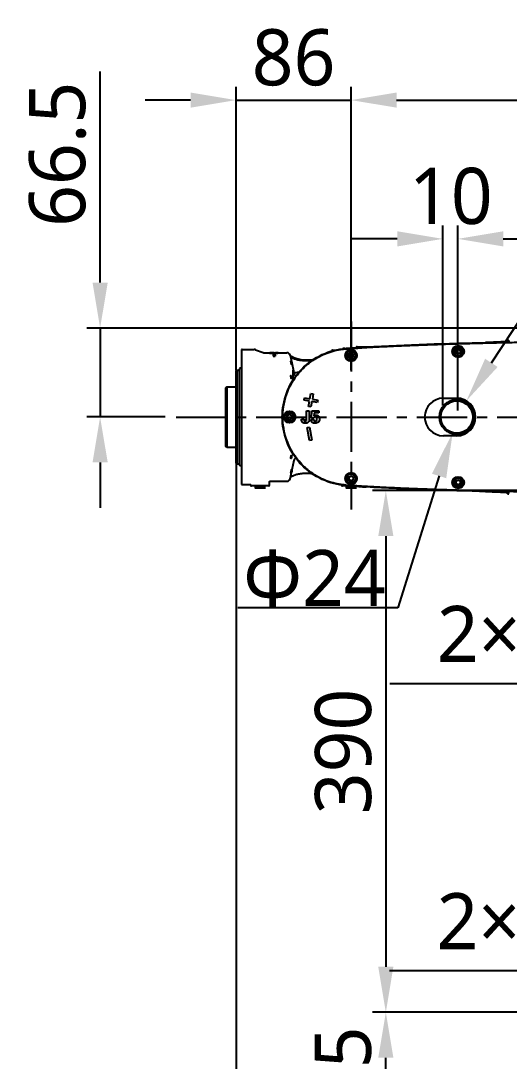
# Model space of a CAD drawing. Header units: millimetres. Extents: x 5828 to 6704, y 123 to 421.
# Drawn here: x 6374.78 to 6393.03, y 252.57 to 291.46 of the extents above; entities that cross this region are included whole.
import ezdxf
from ezdxf import colors
from ezdxf.entities.mleader import LeaderData, LeaderLine
from ezdxf.math import Vec2, Vec3

# ---------------------------------------------------------------- set-up
doc = ezdxf.new("R2010")
doc.units = ezdxf.units.MM
doc.linetypes.add('BANKLINE1', pattern=[5.5, 4, -1.5])
doc.linetypes.add('CENTER', pattern=[0.6, 0.375, -0.075, 0.075, -0.075])
for name, color, linetype in [('00_COMPONENTS', 7, 'BANKLINE1'), ('DIM', 7, 'Continuous'), ('外形图', 7, 'Continuous')]:
    doc.layers.add(name, color=color, linetype=linetype)
doc.styles.add('微软雅黑', font='msyh.ttc', dxfattribs={"height": 2.1})
doc.dimstyles.new('尺寸标注_1_20比例', dxfattribs={"dimtxt": 2.1, "dimasz": 1.7, "dimexe": 0.5, "dimexo": 0.4, "dimgap": 0.5, "dimtad": 1, "dimdec": 1, "dimlfac": 20, "dimdsep": 46, "dimtxsty": '微软雅黑', "dimcen": 0.09, "dimadec": 0, "dimazin": 0, "dimtp": 0.01, "dimtm": 0.01, "dimtfac": 1, "dimtdec": 1, "dimtofl": 0, "dimtmove": 0, "dimatfit": 3, "dimfxl": 1, "dimtolj": 1, "dimarcsym": 0})

# ---------------------------------------------------------------- blocks, each defined once
blk = doc.blocks.new('*D1500')
at = {"layer": 'Defpoints', "color": 0}
for p in [(6387.121, 288.498), (6382.821, 278), (6387.121, 278)]:
    blk.add_point(p, dxfattribs=at)
at = {"layer": '外形图', "color": 0, "lineweight": -2, "ltscale": 20}
for p, q in [((6382.821, 278.4), (6382.821, 288.998)), ((6387.121, 278.4), (6387.121, 288.998)), ((6381.121, 288.498), (6379.421, 288.498)), ((6382.821, 288.498), (6387.121, 288.498)), ((6388.821, 288.498), (6390.521, 288.498))]:
    blk.add_line(p, q, dxfattribs=at)
at = {"layer": '外形图', "color": 0}
for points in [[(6381.121, 288.215), (6381.121, 288.782), (6382.821, 288.498)], [(6388.821, 288.782), (6388.821, 288.215), (6387.121, 288.498)]]:
    blk.add_solid(points, dxfattribs=at)
at = {"layer": '外形图', "color": 0, "insert": (6384.971, 290.083), "char_height": 2.1, "attachment_point": 5, "style": '微软雅黑'}
blk.add_mtext('\\A1;86', dxfattribs=at)
blk = doc.blocks.new('*D1501')
at = {"layer": 'Defpoints', "color": 0}
for p in [(6387.121, 288.498), (6414.071, 288.498), (6414.071, 284.78)]:
    blk.add_point(p, dxfattribs=at)
at = {"layer": '外形图', "color": 0, "lineweight": -2, "ltscale": 20}
for p, q in [((6387.121, 288.898), (6387.121, 288.998)), ((6414.071, 285.18), (6414.071, 288.998)), ((6388.821, 288.498), (6412.371, 288.498))]:
    blk.add_line(p, q, dxfattribs=at)
at = {"layer": '外形图', "color": 0}
for points in [[(6388.821, 288.782), (6388.821, 288.215), (6387.121, 288.498)], [(6412.371, 288.215), (6412.371, 288.782), (6414.071, 288.498)]]:
    blk.add_solid(points, dxfattribs=at)
at = {"layer": '外形图', "color": 0, "insert": (6399.94, 290.084), "char_height": 2.1, "attachment_point": 5, "style": '微软雅黑'}
blk.add_mtext('\\A1;539', dxfattribs=at)
blk = doc.blocks.new('*D1539')
at = {"layer": '00_COMPONENTS', "color": 0, "linetype": 'ByBlock', "lineweight": -2, "ltscale": 20}
for p, q in [((6390.546, 277.083), (6390.546, 283.811)), ((6391.106, 276.891), (6391.106, 283.811)), ((6388.846, 283.311), (6387.146, 283.311)), ((6392.806, 283.311), (6394.506, 283.311))]:
    blk.add_line(p, q, dxfattribs=at)
at = {"layer": '00_COMPONENTS', "color": 0}
for points in [[(6388.846, 283.028), (6388.846, 283.595), (6390.546, 283.311)], [(6392.806, 283.595), (6392.806, 283.028), (6391.106, 283.311)]]:
    blk.add_solid(points, dxfattribs=at)
at = {"layer": 'Defpoints', "color": 0}
for p in [(6390.546, 283.311), (6390.546, 276.683), (6391.106, 276.491)]:
    blk.add_point(p, dxfattribs=at)
at = {"layer": '00_COMPONENTS', "color": 0, "insert": (6390.849, 284.902), "char_height": 2.1, "attachment_point": 5, "style": '微软雅黑'}
blk.add_mtext('\\A1;\\A1;10', dxfattribs=at)
blk = doc.blocks.new('*D1545')
at = {"layer": 'Defpoints', "color": 0}
for p in [(6388.418, 254.403), (6413.821, 254.403), (6413.82, 248.653)]:
    blk.add_point(p, dxfattribs=at)
at = {"layer": 'DIM', "color": 0, "linetype": 'ByBlock', "lineweight": -2, "ltscale": 20}
for p, q in [((6413.421, 254.403), (6387.918, 254.403)), ((6388.418, 250.353), (6388.418, 252.703)), ((6413.42, 248.653), (6387.918, 248.653))]:
    blk.add_line(p, q, dxfattribs=at)
at = {"layer": 'DIM', "color": 0}
for points in [[(6388.701, 252.703), (6388.135, 252.703), (6388.418, 254.403)], [(6388.135, 250.353), (6388.701, 250.353), (6388.418, 248.653)]]:
    blk.add_solid(points, dxfattribs=at)
at = {"layer": 'DIM', "color": 0, "insert": (6386.827, 251.528), "char_height": 2.1, "attachment_point": 5, "rotation": 90, "style": '微软雅黑'}
blk.add_mtext('\\A1;115', dxfattribs=at)
blk = doc.blocks.new('*D1546')
at = {"layer": 'Defpoints', "color": 0}
for p in [(6412.772, 273.903), (6388.418, 254.403), (6413.821, 254.403)]:
    blk.add_point(p, dxfattribs=at)
at = {"layer": 'DIM', "color": 0, "linetype": 'ByBlock', "lineweight": -2, "ltscale": 20}
for p, q in [((6412.372, 273.903), (6387.918, 273.903)), ((6388.418, 272.203), (6388.418, 256.103)), ((6413.421, 254.403), (6387.918, 254.403))]:
    blk.add_line(p, q, dxfattribs=at)
at = {"layer": 'DIM', "color": 0}
for points in [[(6388.701, 272.203), (6388.135, 272.203), (6388.418, 273.903)], [(6388.135, 256.103), (6388.701, 256.103), (6388.418, 254.403)]]:
    blk.add_solid(points, dxfattribs=at)
at = {"layer": 'DIM', "color": 0, "insert": (6386.833, 264.153), "char_height": 2.1, "attachment_point": 5, "rotation": 90, "style": '微软雅黑'}
blk.add_mtext('\\A1;390', dxfattribs=at)
blk = doc.blocks.new('*D1556')
at = {"layer": 'Defpoints', "color": 0}
for p in [(6382.821, 278.378), (6421.571, 223.051), (6421.571, 206.909)]:
    blk.add_point(p, dxfattribs=at)
at = {"layer": 'DIM', "color": 0, "linetype": 'ByBlock', "lineweight": -2, "ltscale": 20}
for p, q in [((6382.821, 277.978), (6382.821, 206.409)), ((6421.571, 222.651), (6421.571, 206.409)), ((6384.521, 206.909), (6419.871, 206.909))]:
    blk.add_line(p, q, dxfattribs=at)
at = {"layer": 'DIM', "color": 0}
for points in [[(6384.521, 207.193), (6384.521, 206.626), (6382.821, 206.909)], [(6419.871, 206.626), (6419.871, 207.193), (6421.571, 206.909)]]:
    blk.add_solid(points, dxfattribs=at)
at = {"layer": 'DIM', "color": 0, "insert": (6402.196, 208.477), "char_height": 2.1, "attachment_point": 5, "style": '微软雅黑'}
blk.add_mtext('\\A1;775', dxfattribs=at)
blk = doc.blocks.new('*D1560')
at = {"layer": 'Defpoints', "color": 0}
for p in [(6400.632, 279.978), (6377.742, 276.653), (6380.578, 276.653)]:
    blk.add_point(p, dxfattribs=at)
at = {"layer": 'DIM', "color": 0, "lineweight": -2}
for p, q in [((6377.742, 281.678), (6377.742, 289.571)), ((6400.232, 279.978), (6377.242, 279.978)), ((6377.742, 279.978), (6377.742, 276.653)), ((6380.178, 276.653), (6377.242, 276.653)), ((6377.742, 274.953), (6377.742, 273.253))]:
    blk.add_line(p, q, dxfattribs=at)
at = {"layer": 'DIM', "color": 0}
for points in [[(6377.459, 281.678), (6378.026, 281.678), (6377.742, 279.978)], [(6378.026, 274.953), (6377.459, 274.953), (6377.742, 276.653)]]:
    blk.add_solid(points, dxfattribs=at)
at = {"layer": 'DIM', "color": 0, "insert": (6376.156, 286.475), "char_height": 2.1, "attachment_point": 5, "rotation": 90, "style": '微软雅黑', "bg_fill": 3, "box_fill_scale": 1.1, "bg_fill_color": 256, "bg_fill_true_color": 13158600, "bg_fill_transparency": 0}
blk.add_mtext('\\A1;66.5', dxfattribs=at)

msp = doc.modelspace()

# ---------------------------------------------------------------- linework, layer by layer
at = {"layer": '外形图', "linetype": 'CENTER', "ltscale": 5}
for p, q in [((6387.1208, 280.2246), (6387.1208, 273.1955)), ((6380.5779, 276.6526), (6420.9722, 276.6526))]:
    msp.add_line(p, q, dxfattribs=at)
at = {"layer": '外形图', "linetype": 'Continuous'}
for p, q in [((6387.3202, 279.2533), (6387.32, 279.2452)), ((6387.3452, 279.2776), (6387.8564, 279.2776)), ((6387.3907, 279.2336), (6387.4018, 279.2343)), ((6387.4018, 279.2343), (6387.4178, 279.2353)), ((6387.4097, 279.251), (6387.4167, 279.2515)), ((6392.184, 279.4377), (6392.139, 279.4364)), ((6392.2502, 279.4395), (6392.184, 279.4377)), ((6392.2507, 279.4392), (6392.2062, 279.4381)), ((6392.3144, 279.4415), (6392.2502, 279.4395)), ((6392.3292, 279.4413), (6392.2507, 279.4392)), ((6392.3763, 279.4434), (6392.3144, 279.4415)), ((6392.4053, 279.4434), (6392.3292, 279.4413)), ((6392.4356, 279.4454), (6392.3763, 279.4434)), ((6392.4785, 279.4456), (6392.4053, 279.4434)), ((6392.4922, 279.4474), (6392.4356, 279.4454)), ((6392.5483, 279.4479), (6392.4785, 279.4456)), ((6392.5457, 279.4494), (6392.4922, 279.4474)), ((6392.5961, 279.4515), (6392.5457, 279.4494)), ((6392.6145, 279.4502), (6392.5483, 279.4479)), ((6392.6431, 279.4534), (6392.5961, 279.4515)), ((6392.6766, 279.4525), (6392.6145, 279.4502)), ((6392.6866, 279.4554), (6392.6431, 279.4534)), ((6392.7344, 279.4548), (6392.6766, 279.4525)), ((6392.7264, 279.4573), (6392.6866, 279.4554)), ((6392.7626, 279.4592), (6392.7264, 279.4573)), ((6392.7703, 279.4563), (6392.7344, 279.4548)), ((6392.7951, 279.4611), (6392.7626, 279.4592)), ((6392.8042, 279.4578), (6392.7703, 279.4563)), ((6392.8238, 279.4628), (6392.7951, 279.4611)), ((6392.836, 279.4593), (6392.8042, 279.4578)), ((6392.8563, 279.465), (6392.8238, 279.4628)), ((6392.8656, 279.4608), (6392.836, 279.4593)), ((6392.8633, 279.4656), (6392.8563, 279.465)), ((6392.8762, 279.4666), (6392.8633, 279.4656)), ((6392.893, 279.4622), (6392.8656, 279.4608)), ((6392.8874, 279.4676), (6392.8762, 279.4666)), ((6392.9181, 279.4636), (6392.893, 279.4622)), ((6392.9088, 279.4714), (6392.8955, 279.4623)), ((6392.9784, 279.519), (6392.9088, 279.4714)), ((6392.9411, 279.4649), (6392.9181, 279.4636)), ((6392.9618, 279.4662), (6392.9411, 279.4649)), ((6392.9803, 279.4675), (6392.9618, 279.4662)), ((6393.0039, 279.4693), (6392.9803, 279.4675)), ((6383.0208, 279.1709), (6383.0208, 274.1344)), ((6383.0458, 279.1776), (6383.4944, 279.1776)), ((6383.5457, 279.1686), (6383.8394, 279.0617)), ((6383.8907, 279.0526), (6384.0864, 279.0526)), ((6384.1029, 279.0455), (6384.1029, 279.0333)), ((6384.1882, 279.0523), (6384.2062, 279.0523)), ((6384.2062, 279.0523), (6384.2249, 279.0523)), ((6384.2108, 279.0147), (6384.2108, 278.9241)), ((6384.2108, 279.0147), (6384.2808, 279.0147)), ((6384.2108, 278.9893), (6384.2808, 278.9893)), ((6384.2108, 278.9241), (6384.2808, 278.9241)), ((6384.2249, 279.0523), (6384.2374, 279.0523)), ((6384.2374, 279.0523), (6384.2496, 279.0523)), ((6384.2456, 279.0454), (6384.2456, 279.0325)), ((6384.2496, 279.0523), (6384.2733, 279.0523)), ((6384.269, 279.0492), (6384.269, 279.0348)), ((6384.2733, 279.0523), (6384.2849, 279.0523)), ((6384.2808, 279.0147), (6384.2808, 278.9241)), ((6384.2849, 279.0523), (6384.2963, 279.0522)), ((6384.2963, 279.0522), (6384.3182, 279.0522)), ((6384.3182, 279.0522), (6384.3288, 279.0521)), ((6384.3288, 279.0521), (6384.3382, 279.0521)), ((6384.3464, 279.0415), (6384.3464, 279.0317)), ((6384.356, 279.052), (6384.3644, 279.0519)), ((6384.3898, 279.0526), (6384.7243, 279.0526)), ((6384.3898, 279.0451), (6384.3898, 279.033)), ((6384.8208, 279.0101), (6384.8155, 279.0101)), ((6384.8229, 279.0003), (6384.8208, 279.0101)), ((6384.8409, 278.9582), (6384.9881, 278.2656)), ((6386.3938, 279.1526), (6386.5185, 279.1526)), ((6386.4234, 279.1526), (6386.4208, 279.152)), ((6386.4208, 279.152), (6386.4208, 279.1279)), ((6386.4234, 279.1526), (6386.5083, 279.1526)), ((6386.8158, 279.1898), (6386.82, 279.1903)), ((6387.0446, 278.9967), (6387.1208, 279.0407)), ((6387.0446, 278.9086), (6387.0446, 278.9967)), ((6387.1208, 278.8646), (6387.0446, 278.9086)), ((6387.1208, 279.0407), (6387.1971, 278.9967)), ((6387.1971, 278.9086), (6387.1208, 278.8646)), ((6387.1971, 278.9967), (6387.1971, 278.9086)), ((6391.0446, 279.1467), (6391.1208, 279.1907)), ((6391.0446, 279.0586), (6391.0446, 279.1467)), ((6391.1208, 279.0146), (6391.0446, 279.0586)), ((6391.1208, 279.1907), (6391.1971, 279.1467)), ((6391.1971, 279.0586), (6391.1208, 279.0146)), ((6391.1971, 279.1467), (6391.1971, 279.0586)), ((6382.9458, 274.8588), (6382.9458, 278.4465)), ((6383.0208, 278.491), (6382.9545, 278.46)), ((6382.8208, 278.3776), (6382.8458, 278.4026)), ((6382.8208, 274.9276), (6382.8208, 278.3776)), ((6382.8458, 278.4026), (6382.8458, 274.9026)), ((6382.8458, 278.4026), (6382.9308, 278.4026)), ((6384.959, 278.0445), (6384.959, 278.4026)), ((6385.0015, 278.1524), (6385.0316, 278.1524)), ((6385.1484, 278.3026), (6385.1188, 278.3026)), ((6382.4708, 277.7776), (6382.4208, 277.7488)), ((6382.4208, 277.7488), (6382.4208, 275.5565)), ((6382.4708, 277.7776), (6382.4708, 275.5276)), ((6382.4708, 277.7776), (6382.8058, 277.7776)), ((6385.3659, 277.2808), (6385.3815, 277.3694)), ((6385.5678, 277.2452), (6385.3659, 277.2808)), ((6385.3815, 277.3694), (6385.5834, 277.3338)), ((6385.5834, 277.3338), (6385.619, 277.5357)), ((6385.619, 277.5357), (6385.7077, 277.52)), ((6385.7077, 277.52), (6385.6721, 277.3182)), ((6385.6721, 277.3182), (6385.8739, 277.2826)), ((6385.8739, 277.2826), (6385.8583, 277.1939)), ((6390.5708, 277.354), (6391.0708, 277.354)), ((6385.5322, 277.0433), (6385.5678, 277.2452)), ((6385.6208, 277.0276), (6385.5322, 277.0433)), ((6385.6564, 277.2295), (6385.6208, 277.0276)), ((6385.8583, 277.1939), (6385.6564, 277.2295)), ((6384.7446, 276.6967), (6384.8208, 276.7407)), ((6384.7446, 276.6086), (6384.7446, 276.6967)), ((6384.8208, 276.5646), (6384.7446, 276.6086)), ((6384.8208, 276.7407), (6384.8971, 276.6967)), ((6384.8971, 276.6086), (6384.8208, 276.5646)), ((6384.8971, 276.6967), (6384.8971, 276.6086)), ((6385.2708, 276.5567), (6385.2708, 276.5709)), ((6385.2708, 276.5709), (6385.3664, 276.5709)), ((6385.3664, 276.5709), (6385.3658, 276.5549)), ((6385.4595, 276.5514), (6385.4595, 276.8776)), ((6385.4595, 276.8776), (6385.5573, 276.8776)), ((6385.5573, 276.8776), (6385.5573, 276.5771)), ((6385.629, 276.5533), (6385.728, 276.5533)), ((6385.6375, 276.6059), (6385.6553, 276.8776)), ((6385.7271, 276.6059), (6385.6375, 276.6059)), ((6385.6553, 276.8776), (6385.9173, 276.8776)), ((6385.7381, 276.8081), (6385.7258, 276.6881)), ((6385.9173, 276.8081), (6385.7381, 276.8081)), ((6385.9173, 276.8776), (6385.9173, 276.8081)), ((6385.4822, 276.262), (6385.5708, 276.2776)), ((6385.569, 275.7696), (6385.4822, 276.262)), ((6385.5708, 276.2776), (6385.6577, 275.7852)), ((6385.6577, 275.7852), (6385.569, 275.7696)), ((6391.0708, 275.9513), (6390.5708, 275.9513)), ((6382.4708, 275.5276), (6382.4208, 275.5565)), ((6382.4708, 275.5276), (6382.8058, 275.5276)), ((6384.8409, 274.347), (6384.9881, 275.0397)), ((6385.0695, 275.1026), (6385.0658, 275.1026)), ((6382.8208, 274.9276), (6382.8458, 274.9026)), ((6382.8458, 274.9026), (6382.9308, 274.9026)), ((6383.0208, 274.8143), (6382.9545, 274.8452)), ((6384.0715, 274.102), (6384.0748, 274.2283)), ((6384.0998, 274.2526), (6384.7243, 274.2526)), ((6384.8525, 274.4017), (6384.8604, 274.4084)), ((6387.0446, 274.3967), (6387.1208, 274.4407)), ((6387.0446, 274.3086), (6387.0446, 274.3967)), ((6387.1208, 274.2646), (6387.0446, 274.3086)), ((6387.1208, 274.4407), (6387.1971, 274.3967)), ((6387.1971, 274.3086), (6387.1208, 274.2646)), ((6387.1971, 274.3967), (6387.1971, 274.3086)), ((6391.0446, 274.2467), (6391.1208, 274.2907)), ((6391.0446, 274.1586), (6391.0446, 274.2467)), ((6391.1208, 274.2907), (6391.1971, 274.2467)), ((6391.1971, 274.2467), (6391.1971, 274.1586)), ((6383.0458, 274.1276), (6383.3452, 274.1276)), ((6383.3702, 274.102), (6383.3702, 274.1033)), ((6384.0465, 274.0776), (6383.3952, 274.0776)), ((6383.5188, 274.0026), (6383.9229, 274.0026)), ((6383.5458, 274.0033), (6383.5458, 274.0776)), ((6383.5458, 274.0033), (6383.5484, 274.0026)), ((6383.8932, 274.0026), (6383.5484, 274.0026)), ((6383.7208, 274.0099), (6383.7208, 274.0776)), ((6383.8932, 274.0026), (6383.8958, 274.0033)), ((6383.8958, 274.0033), (6383.8958, 274.0776)), ((6386.7702, 274.102), (6386.7701, 274.1051)), ((6387.0564, 274.0776), (6386.7952, 274.0776)), ((6386.9188, 274.0026), (6387.3229, 274.0026)), ((6386.9458, 274.0033), (6386.9458, 274.0776)), ((6386.9458, 274.0033), (6386.9484, 274.0026)), ((6387.2932, 274.0026), (6386.9484, 274.0026)), ((6387.1208, 274.0099), (6387.1208, 274.0734)), ((6387.2932, 274.0026), (6387.2958, 274.0033)), ((6387.2958, 274.0033), (6387.2958, 274.0617)), ((6387.4095, 274.0543), (6387.4004, 274.0548)), ((6387.4151, 274.07), (6387.4014, 274.0709)), ((6387.457, 274.0525), (6387.4141, 274.0552)), ((6387.4323, 274.0689), (6387.4151, 274.07)), ((6387.5105, 274.049), (6387.457, 274.0525)), ((6391.1208, 274.1146), (6391.0446, 274.1586)), ((6391.1971, 274.1586), (6391.1208, 274.1146)), ((6392.1372, 273.8689), (6392.2045, 273.8671)), ((6392.2045, 273.8671), (6392.2699, 273.8652)), ((6392.2061, 273.8672), (6392.2735, 273.8655)), ((6392.2699, 273.8652), (6392.3332, 273.8632)), ((6392.2735, 273.8655), (6392.3387, 273.8638)), ((6392.3332, 273.8632), (6392.394, 273.8613)), ((6392.3387, 273.8638), (6392.4022, 273.862)), ((6392.394, 273.8613), (6392.4523, 273.8593)), ((6392.4022, 273.862), (6392.4635, 273.8601)), ((6392.4523, 273.8593), (6392.5076, 273.8573)), ((6392.4635, 273.8601), (6392.5225, 273.8582)), ((6392.5076, 273.8573), (6392.5599, 273.8553)), ((6392.5225, 273.8582), (6392.579, 273.8563)), ((6392.5599, 273.8553), (6392.6091, 273.8533)), ((6392.579, 273.8563), (6392.6328, 273.8544)), ((6392.6091, 273.8533), (6392.6549, 273.8513)), ((6392.6328, 273.8544), (6392.6837, 273.8525)), ((6392.6549, 273.8513), (6392.6973, 273.8494)), ((6392.6837, 273.8525), (6392.7316, 273.8506)), ((6392.6973, 273.8494), (6392.7362, 273.8474)), ((6392.7316, 273.8506), (6392.7764, 273.8487)), ((6392.7362, 273.8474), (6392.7715, 273.8456)), ((6392.7715, 273.8456), (6392.8032, 273.8438)), ((6392.7764, 273.8487), (6392.818, 273.8468)), ((6392.8032, 273.8438), (6392.8311, 273.842)), ((6392.818, 273.8468), (6392.8564, 273.845)), ((6392.8311, 273.842), (6392.8476, 273.8409)), ((6392.8476, 273.8409), (6392.8625, 273.8398)), ((6392.8564, 273.845), (6392.8913, 273.8432)), ((6392.8913, 273.8432), (6392.9229, 273.8414)), ((6392.8955, 273.843), (6392.9703, 273.7918)), ((6392.9229, 273.8414), (6392.951, 273.8397)), ((6392.951, 273.8397), (6392.9755, 273.8381)), ((6392.9703, 273.7918), (6392.9784, 273.7862))]:
    msp.add_line(p, q, dxfattribs=at)
for points in [[(6392.9059, 279.4695), (6392.9048, 279.4693), (6392.9011, 279.4689), (6392.8969, 279.4685), (6392.8924, 279.468), (6392.8874, 279.4676)], [(6393.0276, 279.4715), (6393.0225, 279.4709), (6393.0168, 279.4704), (6393.0106, 279.4699), (6393.0039, 279.4693)], [(6393.0466, 279.4738), (6393.0461, 279.4737), (6393.0445, 279.4735), (6393.0424, 279.4732), (6393.0395, 279.4728), (6393.0361, 279.4724), (6393.0321, 279.4719), (6393.0276, 279.4715)], [(6384.8667, 278.8919), (6384.8566, 278.9), (6384.8525, 278.9036)], [(6385.6536, 278.7649), (6385.6215, 278.7616), (6385.5757, 278.7578), (6385.5307, 278.7551), (6385.4867, 278.7534), (6385.4434, 278.7527), (6385.4011, 278.753), (6385.3596, 278.7543), (6385.3191, 278.7567), (6385.2795, 278.76), (6385.2409, 278.7643), (6385.2034, 278.7696), (6385.167, 278.7759), (6385.1318, 278.783), (6385.0979, 278.791), (6385.0655, 278.7998), (6385.0348, 278.8094), (6385.0058, 278.8196), (6384.9789, 278.8302), (6384.9541, 278.841), (6384.9317, 278.8519), (6384.9117, 278.8627), (6384.8942, 278.8731), (6384.8793, 278.8829), (6384.8667, 278.8919)], [(6384.8604, 274.4084), (6384.8721, 274.4173), (6384.8864, 274.4272), (6384.9033, 274.4377), (6384.9228, 274.4487), (6384.9449, 274.4599), (6384.9695, 274.4711), (6384.9964, 274.4822), (6385.0254, 274.4927), (6385.0565, 274.5028), (6385.0893, 274.512), (6385.1237, 274.5205), (6385.1594, 274.528), (6385.1963, 274.5345), (6385.2344, 274.5401), (6385.2733, 274.5446), (6385.3132, 274.5482), (6385.3539, 274.5507), (6385.3954, 274.5521), (6385.4376, 274.5526), (6385.4805, 274.5521), (6385.5242, 274.5505), (6385.5685, 274.548), (6385.6135, 274.5444), (6385.6535, 274.5405)], [(6384.0748, 274.2283), (6384.0751, 274.2316), (6384.0759, 274.2351), (6384.0772, 274.2384), (6384.079, 274.2415), (6384.0812, 274.2444), (6384.0838, 274.2468), (6384.0867, 274.2489), (6384.0898, 274.2506), (6384.0932, 274.2518), (6384.0967, 274.2525), (6384.0998, 274.2526)], [(6383.3452, 274.1276), (6383.3478, 274.1275), (6383.3513, 274.1269), (6383.3547, 274.1257), (6383.358, 274.1241), (6383.3609, 274.1221), (6383.3635, 274.1196), (6383.3658, 274.1168), (6383.3676, 274.1137), (6383.369, 274.1103), (6383.3698, 274.1068), (6383.3702, 274.1033)], [(6392.8625, 273.8398), (6392.8756, 273.8387), (6392.8815, 273.8382), (6392.8869, 273.8378), (6392.892, 273.8373), (6392.8966, 273.8368), (6392.9007, 273.8364), (6392.9045, 273.836), (6392.9059, 273.8358)], [(6392.9755, 273.8381), (6392.9965, 273.8366), (6393.0056, 273.8358), (6393.0137, 273.8351), (6393.021, 273.8345), (6393.0274, 273.8338), (6393.033, 273.8333), (6393.0377, 273.8327), (6393.0414, 273.8322), (6393.0425, 273.8321)]]:
    msp.add_lwpolyline(points, dxfattribs=at)
for centre, radius in [((6391.1208, 279.1026), 0.22), ((6391.1208, 279.1026), 0.2157), ((6391.1208, 279.1026), 0.1725), ((6387.1208, 278.9526), 0.22), ((6387.1208, 278.9526), 0.2157), ((6387.1208, 278.9526), 0.1725), ((6387.1208, 278.9526), 0.1026), ((6391.1208, 279.1026), 0.1026), ((6391.0708, 276.6526), 0.65), ((6391.0708, 276.6526), 0.6014), ((6384.8208, 276.6526), 0.22), ((6384.8208, 276.6526), 0.2157), ((6384.8208, 276.6526), 0.1725), ((6384.8208, 276.6526), 0.1026), ((6387.1208, 274.3526), 0.22), ((6387.1208, 274.3526), 0.2157), ((6387.1208, 274.3526), 0.1725), ((6387.1208, 274.3526), 0.1026), ((6391.1208, 274.2026), 0.22), ((6391.1208, 274.2026), 0.2157), ((6391.1208, 274.2026), 0.1725), ((6391.1208, 274.2026), 0.1026)]:
    msp.add_circle(centre, radius, dxfattribs=at)
for centre, radius, start, end in [((6387.3452, 279.2526), 0.025, 90, 178.5), ((6387.4692, 277.9043), 1.3284, 92.66352, 92.90702), ((6387.4555, 278.1992), 1.0332, 92.46, 92.66194), ((6387.4445, 278.4553), 0.7769, 92.2015, 92.46247), ((6387.4349, 278.7064), 0.5256, 91.84162, 92.2068), ((6392.3877, 201.4829), 77.9273, 93.45643, 93.657405), ((6383.0458, 279.1276), 0.05, 90, 120), ((6383.4944, 279.0276), 0.15, 70, 90), ((6383.8907, 279.2026), 0.15, 250, 270), ((6384.1498, 279.6772), 0.6456, 263.52422, 265.82853), ((6384.1291, 277.2371), 1.8148, 90.98122, 91.34695), ((6384.1433, 276.417), 2.6351, 90.71011, 90.98378), ((6384.1586, 275.1873), 3.8649, 90.51049, 90.71195), ((6384.1734, 273.5654), 5.4868, 90.3602, 90.51343), ((6384.1862, 271.5268), 7.5255, 90.24102, 90.36051), ((6384.2083, 265.9984), 13.054, 90.08827, 90.23607), ((6384.1776, 280.1856), 1.1447, 269.01109, 270.0276), ((6384.1784, 280.2007), 1.1598, 269.98619, 270.61379), ((6384.1824, 279.8676), 0.8267, 270.58477, 271.78977), ((6384.2066, 279.6902), 0.6589, 273.38914, 275.431), ((6384.2191, 279.5547), 0.5229, 275.47704, 276.02386), ((6384.2718, 274.2675), 4.7817, 89.636, 89.76448), ((6384.2876, 276.3067), 2.7425, 88.87738, 89.69542), ((6384.3011, 272.4077), 6.6444, 89.52725, 89.68036), ((6384.3157, 277.7697), 1.2791, 88.10103, 88.85245), ((6384.3307, 275.6484), 3.4036, 89.16778, 89.43251), ((6384.3492, 276.9116), 2.1403, 88.79574, 89.17356), ((6384.3627, 277.5662), 1.4856, 88.53614, 88.78533), ((6384.7243, 278.9335), 0.1192, 12, 90), ((6385.0429, 279.1393), 0.2677, 228.06673, 229.22623), ((6386.5317, 278.428), 0.7259, 97.48154, 98.78829), ((6387.1962, 275.9592), 3.2697, 95.90632, 96.71499), ((6386.9183, 278.5288), 0.6652, 97.67901, 98.81942), ((6386.9379, 278.3872), 0.8081, 97.04143, 97.71866), ((6386.9309, 278.4449), 0.75, 96.21764, 97.04888), ((6386.9158, 278.5848), 0.6093, 95.13013, 96.22912), ((6387.2415, 275.5256), 3.7057, 95.55351, 95.91416), ((6382.9608, 278.4465), 0.015, 115, 180), ((6384.7919, 278.6359), 0.1176, 359.60402, 2.55085), ((6382.9308, 278.4176), 0.015, 270, 0), ((6385.0658, 278.2821), 0.0795, 192, 270), ((6382.8058, 277.7926), 0.015, 270, 0), ((6390.5708, 276.6526), 0.7014, 90, 270), ((6391.0708, 276.6526), 0.7014, 270, 90), ((6385.8691, 276.5483), 0.2002, 134.03817, 135.70434), ((6385.7845, 276.6007), 0.056, 82.63548, 90.07525), ((6382.8058, 275.5126), 0.015, 0, 90), ((6385.0658, 275.0232), 0.0795, 90, 168), ((6382.9308, 274.8876), 0.015, 0, 90), ((6382.9608, 274.8588), 0.015, 180, 245), ((6384.6078, 274.6966), 0.3042, 339.30832, 339.96246), ((6384.7243, 274.3718), 0.1192, 270, 348), ((6383.0458, 274.1776), 0.05, 240, 270), ((6383.3952, 274.1026), 0.025, 181.5, 270), ((6383.6567, 274.7273), 0.7259, 261.21171, 262.51846), ((6383.7849, 274.7273), 0.7259, 277.48154, 278.78829), ((6384.0465, 274.1026), 0.025, 270, 358.5), ((6386.7952, 274.1026), 0.025, 181.5, 270), ((6387.1957, 277.3412), 3.2647, 263.28322, 264.09309), ((6387.2417, 277.7811), 3.7071, 264.08545, 264.46048), ((6387.0567, 274.7273), 0.7259, 261.21171, 262.51846), ((6387.1849, 274.7273), 0.7259, 277.48154, 278.78829), ((6387.45, 275.04), 0.967, 267.15513, 267.9483), ((6392.2981, 350.3631), 76.4652, 266.3345, 266.544707)]:
    msp.add_arc(centre, radius, start, end, dxfattribs=at)
for points, knots in [([(6386.82, 279.1903), (6386.8881, 279.1982), (6387.0564, 279.2121), (6387.2467, 279.2242), (6387.3687, 279.2321), (6387.3907, 279.2336)], [0, 0, 0, 0, 0.3593032, 0.8843736, 1, 1, 1, 1]), ([(6386.8503, 279.1937), (6386.9084, 279.1999), (6387.0665, 279.2128), (6387.2439, 279.224), (6387.363, 279.2318), (6387.3821, 279.233)], [0, 0, 0, 0, 0.3284819, 0.8920245, 1, 1, 1, 1]), ([(6387.4178, 279.2353), (6387.488, 279.2398), (6387.6603, 279.2509), (6387.9351, 279.2663), (6388.2423, 279.2826), (6388.5498, 279.2975), (6388.8567, 279.3114), (6389.1642, 279.3246), (6389.478, 279.3372), (6389.8076, 279.3497), (6390.1647, 279.3624), (6390.5601, 279.3756), (6391.0043, 279.3894), (6391.5023, 279.4037), (6392.0477, 279.4181), (6392.6239, 279.4321), (6393.215, 279.4452), (6393.8157, 279.4574), (6394.4322, 279.4689), (6395.077, 279.4799), (6395.725, 279.49), (6396.1598, 279.4962), (6396.3671, 279.499)], [0, 0, 0, 0, 0.0235801, 0.0578375, 0.0922142, 0.1266516, 0.1609875, 0.1951405, 0.2297865, 0.2661953, 0.3056776, 0.3494817, 0.3987676, 0.4545579, 0.5164118, 0.5815601, 0.6476619, 0.7145009, 0.7828633, 0.8542818, 0.9305441, 1, 1, 1, 1]), ([(6384.0372, 279.0456), (6384.0372, 279.0496), (6384.0625, 279.049), (6384.0738, 279.0511), (6384.0864, 279.0514)], [0, 0, 0, 0, 0.2389077, 1, 1, 1, 1]), ([(6384.0615, 279.0377), (6384.0552, 279.0387), (6384.0485, 279.0402), (6384.0372, 279.0434), (6384.0372, 279.0456)], [0, 0, 0, 0, 0.7413988, 1, 1, 1, 1]), ([(6384.1235, 279.0482), (6384.1184, 279.048), (6384.1137, 279.0466), (6384.1029, 279.0474), (6384.1029, 279.0455)], [0, 0, 0, 0, 0.7317569, 1, 1, 1, 1]), ([(6384.1029, 279.0455), (6384.1029, 279.0435), (6384.1143, 279.0444), (6384.1192, 279.0427), (6384.1244, 279.0424)], [0, 0, 0, 0, 0.282284, 1, 1, 1, 1]), ([(6384.2261, 279.0482), (6384.2223, 279.0483), (6384.2052, 279.049), (6384.1881, 279.0491), (6384.1748, 279.0491)], [0, 0, 0, 0, 0.222833, 1, 1, 1, 1]), ([(6384.2456, 279.0454), (6384.2456, 279.0472), (6384.2354, 279.0466), (6384.2309, 279.0479), (6384.2261, 279.0482)], [0, 0, 0, 0, 0.2700769, 1, 1, 1, 1]), ([(6384.2272, 279.0423), (6384.2318, 279.0426), (6384.236, 279.0439), (6384.2456, 279.0437), (6384.2456, 279.0454)], [0, 0, 0, 0, 0.7344255, 1, 1, 1, 1]), ([(6384.269, 279.0492), (6384.2794, 279.0488), (6384.289, 279.047), (6384.3099, 279.0467), (6384.3099, 279.0432)], [0, 0, 0, 0, 0.7494887, 1, 1, 1, 1]), ([(6384.3099, 279.0432), (6384.3099, 279.04), (6384.292, 279.038), (6384.2831, 279.0357), (6384.274, 279.0348)], [0, 0, 0, 0, 0.2630004, 1, 1, 1, 1]), ([(6384.3894, 279.0456), (6384.3882, 279.0462), (6384.3775, 279.0474), (6384.3672, 279.0479), (6384.3581, 279.0482)], [0, 0, 0, 0, 0.1265007, 1, 1, 1, 1]), ([(6384.3738, 279.0423), (6384.3748, 279.0424), (6384.3768, 279.0425), (6384.3788, 279.0426), (6384.3798, 279.0427)], [0, 0, 0, 0, 0.5161582, 1, 1, 1, 1]), ([(6384.3798, 279.0427), (6384.3826, 279.0429), (6384.3854, 279.042), (6384.3897, 279.0448), (6384.387, 279.0447), (6384.3861, 279.0448)], [0, 0, 0, 0, 0.690743, 0.7695703, 1, 1, 1, 1]), ([(6384.4007, 279.0513), (6384.4047, 279.0512), (6384.4182, 279.0508), (6384.4318, 279.0503), (6384.4413, 279.0493)], [0, 0, 0, 0, 0.2948467, 1, 1, 1, 1]), ([(6384.4542, 279.0448), (6384.4542, 279.0423), (6384.4413, 279.0387), (6384.4337, 279.0372), (6384.4263, 279.0362)], [0, 0, 0, 0, 0.2492948, 1, 1, 1, 1]), ([(6384.4413, 279.0493), (6384.4434, 279.0491), (6384.4473, 279.0484), (6384.4542, 279.0473), (6384.4542, 279.0448)], [0, 0, 0, 0, 0.4594777, 1, 1, 1, 1]), ([(6384.5482, 276.6526), (6384.5482, 277.2613), (6385.0137, 278.5212), (6386.2095, 279.1352), (6386.8138, 279.2065)], [0, 0, 0, 0, 0.5000537, 1, 1, 1, 1]), ([(6386.8624, 274.1102), (6386.8479, 274.1117), (6386.7333, 274.1245), (6386.519, 274.1618), (6386.2272, 274.2518), (6385.9465, 274.3753), (6385.6837, 274.5318), (6385.4415, 274.7178), (6385.2182, 274.936), (6385.0109, 275.1966), (6384.821, 275.5147), (6384.6651, 275.8998), (6384.5695, 276.3423), (6384.5552, 276.8121), (6384.6265, 277.2684), (6384.7666, 277.676), (6384.9498, 278.0173), (6385.1541, 278.2959), (6385.3733, 278.5263), (6385.6097, 278.7214), (6385.8665, 278.8867), (6386.1425, 279.0206), (6386.4313, 279.12), (6386.6582, 279.1695), (6386.7867, 279.1864), (6386.8158, 279.1898)], [0, 0, 0, 0, 0.0058635, 0.0463899, 0.0872526, 0.128385, 0.1694467, 0.2099809, 0.2509538, 0.2946943, 0.3435791, 0.3994632, 0.4610615, 0.52468, 0.5873926, 0.6457747, 0.6972175, 0.7426116, 0.7843227, 0.8247843, 0.8656364, 0.9068588, 0.9478829, 0.9882161, 1, 1, 1, 1]), ([(6384.8974, 278.6186), (6384.8956, 278.6186), (6384.8948, 278.6279), (6384.89, 278.6381), (6384.886, 278.6585), (6384.8808, 278.6807), (6384.8769, 278.7029), (6384.8725, 278.7239), (6384.8731, 278.7335), (6384.8701, 278.7436), (6384.8718, 278.7436)], [0, 0, 0, 0, 0.0419356, 0.1522823, 0.3138036, 0.5027051, 0.6919496, 0.85353, 0.9619635, 1, 1, 1, 1]), ([(6384.8718, 278.7436), (6384.8735, 278.7436), (6384.8742, 278.7342), (6384.8789, 278.7241), (6384.8828, 278.7036), (6384.888, 278.6814), (6384.892, 278.6592), (6384.8965, 278.6382), (6384.8962, 278.6287), (6384.899, 278.6186), (6384.8974, 278.6186)], [0, 0, 0, 0, 0.0415803, 0.1518117, 0.3134171, 0.5024261, 0.6917361, 0.8534129, 0.9619401, 1, 1, 1, 1]), ([(6384.8802, 278.1097), (6384.8763, 278.1271), (6384.8729, 278.1498), (6384.8715, 278.1728), (6384.8714, 278.1779)], [0, 0, 0, 0, 0.7742813, 1, 1, 1, 1]), ([(6384.8718, 278.1917), (6384.872, 278.1938), (6384.8721, 278.1966), (6384.8741, 278.2001), (6384.8751, 278.2001)], [0, 0, 0, 0, 0.6831372, 1, 1, 1, 1]), ([(6384.8751, 278.2001), (6384.8789, 278.2001), (6384.8832, 278.1833), (6384.8867, 278.1739), (6384.8887, 278.1654)], [0, 0, 0, 0, 0.3011485, 1, 1, 1, 1]), ([(6384.8939, 278.0751), (6384.8901, 278.0751), (6384.8855, 278.0917), (6384.8821, 278.1012), (6384.8802, 278.1097)], [0, 0, 0, 0, 0.3027752, 1, 1, 1, 1]), ([(6384.8887, 278.1654), (6384.8926, 278.148), (6384.8962, 278.1253), (6384.8977, 278.1024), (6384.8978, 278.0972)], [0, 0, 0, 0, 0.7743251, 1, 1, 1, 1]), ([(6384.8974, 278.0834), (6384.8972, 278.0813), (6384.897, 278.0785), (6384.8949, 278.0751), (6384.8939, 278.0751)], [0, 0, 0, 0, 0.6787063, 1, 1, 1, 1]), ([(6386.8138, 274.0988), (6386.2095, 274.1701), (6385.0137, 274.7841), (6384.5482, 276.0439), (6384.5482, 276.6526)], [0, 0, 0, 0, 0.499947, 1, 1, 1, 1]), ([(6384.8751, 275.1052), (6384.8721, 275.1052), (6384.8714, 275.1212), (6384.8713, 275.1288), (6384.8718, 275.1365)], [0, 0, 0, 0, 0.2814714, 1, 1, 1, 1]), ([(6384.8921, 275.1571), (6384.8899, 275.1446), (6384.8862, 275.1273), (6384.8803, 275.1116), (6384.8769, 275.1052), (6384.8751, 275.1052)], [0, 0, 0, 0, 0.6902226, 0.9032495, 1, 1, 1, 1]), ([(6384.8768, 275.1783), (6384.879, 275.1909), (6384.8826, 275.2081), (6384.8886, 275.224), (6384.8921, 275.2302), (6384.8939, 275.2302)], [0, 0, 0, 0, 0.688987, 0.9019009, 1, 1, 1, 1]), ([(6384.8939, 275.2302), (6384.8969, 275.2302), (6384.898, 275.2144), (6384.8979, 275.2066), (6384.8974, 275.199)], [0, 0, 0, 0, 0.2828094, 1, 1, 1, 1]), ([(6384.8718, 274.5617), (6384.871, 274.5617), (6384.8717, 274.5662), (6384.8715, 274.568), (6384.8718, 274.5701)], [0, 0, 0, 0, 0.2585042, 1, 1, 1, 1]), ([(6384.8817, 274.596), (6384.8798, 274.5877), (6384.8776, 274.5757), (6384.8735, 274.5663), (6384.8727, 274.5617), (6384.8718, 274.5617)], [0, 0, 0, 0, 0.7182833, 0.9224824, 1, 1, 1, 1]), ([(6384.8736, 274.5839), (6384.8744, 274.5891), (6384.8783, 274.612), (6384.883, 274.6349), (6384.8871, 274.6524)], [0, 0, 0, 0, 0.2263984, 1, 1, 1, 1]), ([(6384.8954, 274.6645), (6384.8946, 274.6593), (6384.8905, 274.6364), (6384.8858, 274.6136), (6384.8817, 274.596)], [0, 0, 0, 0, 0.2264006, 1, 1, 1, 1]), ([(6384.8871, 274.6524), (6384.8891, 274.6608), (6384.8914, 274.6726), (6384.8955, 274.6821), (6384.8965, 274.6867), (6384.8974, 274.6867)], [0, 0, 0, 0, 0.7170833, 0.9215695, 1, 1, 1, 1]), ([(6384.8974, 274.6867), (6384.8981, 274.6867), (6384.8975, 274.6822), (6384.8977, 274.6804), (6384.8974, 274.6783)], [0, 0, 0, 0, 0.2589207, 1, 1, 1, 1]), ([(6384.9096, 274.6701), (6384.9096, 274.6686), (6384.9096, 274.6655), (6384.9094, 274.6624), (6384.9093, 274.6607)], [0, 0, 0, 0, 0.4777228, 1, 1, 1, 1]), ([(6386.8304, 274.1171), (6386.8279, 274.1174), (6386.824, 274.118), (6386.8201, 274.1186), (6386.8187, 274.1189)], [0, 0, 0, 0, 0.6166167, 1, 1, 1, 1]), ([(6386.8621, 274.1134), (6386.8566, 274.114), (6386.846, 274.1152), (6386.8354, 274.1165), (6386.8304, 274.1171)], [0, 0, 0, 0, 0.5198242, 1, 1, 1, 1]), ([(6387.4014, 274.0709), (6387.3083, 274.077), (6387.1286, 274.0894), (6386.9487, 274.1011), (6386.8624, 274.1102)], [0, 0, 0, 0, 0.5181651, 1, 1, 1, 1]), ([(6400.0877, 273.7677), (6399.7639, 273.7701), (6399.1237, 273.7753), (6398.1903, 273.7842), (6397.3107, 273.794), (6396.5009, 273.8043), (6395.7577, 273.8147), (6395.0716, 273.8254), (6394.4259, 273.8365), (6393.8014, 273.8482), (6393.1822, 273.8608), (6392.5609, 273.8746), (6391.9472, 273.8897), (6391.366, 273.9054), (6390.8407, 273.9208), (6390.3796, 273.9355), (6389.9751, 273.9495), (6389.6143, 273.9628), (6389.2833, 273.9758), (6388.9686, 273.989), (6388.6602, 274.0027), (6388.3531, 274.0172), (6388.0459, 274.0329), (6387.7389, 274.0499), (6387.5343, 274.0623), (6387.4323, 274.0689)], [0, 0, 0, 0, 0.0767292, 0.1517019, 0.2212016, 0.2851683, 0.3436184, 0.3973101, 0.4477788, 0.4966447, 0.5453146, 0.5945383, 0.6439243, 0.6907635, 0.7323194, 0.7684542, 0.8000816, 0.8282273, 0.8540109, 0.8785791, 0.9028723, 0.9271554, 0.951424, 0.9757754, 1, 1, 1, 1])]:
    msp.add_open_spline(points, degree=3, knots=knots, dxfattribs=at)
for points in [[(6386.8829, 279.2139), (6386.9783, 279.2231), (6387.0739, 279.2289), (6387.1695, 279.2351)], [(6387.1695, 279.2351), (6387.2496, 279.2405), (6387.3296, 279.2459), (6387.4097, 279.251)], [(6387.6895, 279.2685), (6389.1935, 279.3567), (6390.7, 279.4008), (6392.2061, 279.4381)], [(6392.9455, 279.4785), (6392.9523, 279.4949), (6392.9616, 279.5122), (6392.9765, 279.5219)], [(6392.9765, 279.5219), (6392.9878, 279.5291), (6393.0058, 279.527), (6393.0166, 279.5192)], [(6384.077, 279.0357), (6384.0719, 279.0363), (6384.0667, 279.0369), (6384.0615, 279.0377)], [(6384.1809, 279.0307), (6384.1549, 279.0307), (6384.1288, 279.0313), (6384.1029, 279.0333)], [(6384.1748, 279.0491), (6384.1577, 279.0491), (6384.1406, 279.049), (6384.1235, 279.0482)], [(6384.1244, 279.0424), (6384.1355, 279.0416), (6384.1467, 279.0413), (6384.1578, 279.0411)], [(6384.2456, 279.0325), (6384.2241, 279.0312), (6384.2025, 279.0307), (6384.1809, 279.0307)], [(6384.2082, 279.0413), (6384.2146, 279.0415), (6384.2209, 279.0418), (6384.2272, 279.0423)], [(6384.3464, 279.0415), (6384.3555, 279.0416), (6384.3647, 279.0418), (6384.3738, 279.0423)], [(6384.3899, 279.033), (6384.3754, 279.0323), (6384.3609, 279.0319), (6384.3464, 279.0317)], [(6384.4263, 279.0362), (6384.4143, 279.0346), (6384.4021, 279.0337), (6384.3899, 279.033)], [(6384.8216, 279.002), (6384.8211, 279.0048), (6384.8208, 279.0075), (6384.8208, 279.0101)], [(6384.864, 278.9401), (6384.8536, 278.9495), (6384.845, 278.9587), (6384.8384, 278.9676)], [(6385.6826, 278.784), (6385.2432, 278.7458), (6384.9712, 278.8476), (6384.8681, 278.9365)], [(6386.4372, 279.1477), (6386.4608, 279.1508), (6386.4846, 279.1526), (6386.5083, 279.1526)], [(6384.8924, 278.7161), (6384.9, 278.6959), (6384.9059, 278.6749), (6384.9084, 278.6536)], [(6384.9084, 278.6536), (6384.9089, 278.6494), (6384.9093, 278.6453), (6384.9095, 278.6412)], [(6384.8714, 278.1779), (6384.8713, 278.1825), (6384.8713, 278.1871), (6384.8718, 278.1917)], [(6384.8978, 278.0972), (6384.8979, 278.0926), (6384.8979, 278.088), (6384.8974, 278.0834)], [(6384.9761, 278.3219), (6385.0073, 278.3093), (6385.0802, 278.318), (6385.1825, 278.3421)], [(6385.3075, 276.4502), (6385.2831, 276.4718), (6385.2708, 276.5072), (6385.2708, 276.5567)], [(6385.3658, 276.5549), (6385.3656, 276.5497), (6385.3656, 276.5449), (6385.3659, 276.5403)], [(6385.3659, 276.5403), (6385.3681, 276.5071), (6385.3833, 276.4906), (6385.4081, 276.4906)], [(6385.4081, 276.4906), (6385.4263, 276.4906), (6385.4394, 276.4953), (6385.4475, 276.5048)], [(6385.4475, 276.5048), (6385.4554, 276.5141), (6385.4595, 276.5298), (6385.4595, 276.5514)], [(6385.5573, 276.5771), (6385.5573, 276.5226), (6385.5441, 276.4825), (6385.5185, 276.4567)], [(6385.6698, 276.4527), (6385.6441, 276.4759), (6385.6303, 276.5094), (6385.629, 276.5533)], [(6385.7335, 276.6205), (6385.7313, 276.616), (6385.7292, 276.6112), (6385.7271, 276.6059)], [(6385.728, 276.5533), (6385.7305, 276.5317), (6385.7359, 276.5157), (6385.744, 276.5057)], [(6385.73, 276.6922), (6385.7414, 276.7033), (6385.7529, 276.7116), (6385.7647, 276.7169)], [(6385.7497, 276.6445), (6385.744, 276.6388), (6385.7386, 276.6308), (6385.7335, 276.6205)], [(6385.744, 276.5057), (6385.7522, 276.4956), (6385.7647, 276.4906), (6385.7819, 276.4906)], [(6385.7618, 276.6526), (6385.7572, 276.6507), (6385.7531, 276.6479), (6385.7497, 276.6445)], [(6385.7713, 276.6555), (6385.7679, 276.6548), (6385.7647, 276.6539), (6385.7618, 276.6526)], [(6385.7647, 276.7169), (6385.7776, 276.7228), (6385.7932, 276.726), (6385.812, 276.726)], [(6385.7844, 276.6567), (6385.7797, 276.6567), (6385.7753, 276.6563), (6385.7713, 276.6555)], [(6385.7819, 276.4906), (6385.8001, 276.4906), (6385.8148, 276.4985), (6385.826, 276.5145)], [(6385.8049, 276.6526), (6385.8008, 276.6544), (6385.7964, 276.6556), (6385.7917, 276.6563)], [(6385.8263, 276.6356), (6385.8202, 276.6434), (6385.813, 276.6491), (6385.8049, 276.6526)], [(6385.812, 276.726), (6385.8496, 276.726), (6385.8807, 276.7122), (6385.9056, 276.6845)], [(6385.826, 276.5145), (6385.8371, 276.5304), (6385.8427, 276.5524), (6385.8427, 276.5803)], [(6385.8427, 276.5803), (6385.8427, 276.6031), (6385.8371, 276.6216), (6385.8263, 276.6356)], [(6385.943, 276.5803), (6385.943, 276.5314), (6385.9273, 276.4922), (6385.8966, 276.4624)], [(6385.9056, 276.6845), (6385.9144, 276.6748), (6385.9217, 276.6642), (6385.9274, 276.6526)], [(6385.9274, 276.6526), (6385.9378, 276.6315), (6385.943, 276.6074), (6385.943, 276.5803)], [(6385.4056, 276.4179), (6385.3645, 276.4179), (6385.3319, 276.4286), (6385.3075, 276.4502)], [(6385.5185, 276.4567), (6385.4927, 276.4308), (6385.4551, 276.4179), (6385.4056, 276.4179)], [(6385.7747, 276.4179), (6385.7302, 276.4179), (6385.6954, 276.4295), (6385.6698, 276.4527)], [(6385.8966, 276.4624), (6385.8659, 276.4327), (6385.8252, 276.4179), (6385.7747, 276.4179)], [(6384.8718, 275.1365), (6384.8726, 275.1505), (6384.8744, 275.1645), (6384.8768, 275.1783)], [(6384.8974, 275.199), (6384.8965, 275.1849), (6384.8946, 275.171), (6384.8921, 275.1571)], [(6384.8718, 274.5701), (6384.8723, 274.5747), (6384.8729, 274.5793), (6384.8736, 274.5839)], [(6384.9093, 274.6607), (6384.9077, 274.6374), (6384.9016, 274.6143), (6384.8936, 274.5924)], [(6384.8974, 274.6783), (6384.8969, 274.6737), (6384.8962, 274.6691), (6384.8954, 274.6645)], [(6383.6333, 274.0026), (6383.6096, 274.0026), (6383.5858, 274.0045), (6383.5622, 274.0076)], [(6383.7208, 274.0099), (6383.6919, 274.0054), (6383.6626, 274.0026), (6383.6333, 274.0026)], [(6383.8083, 274.0026), (6383.7791, 274.0026), (6383.7498, 274.0054), (6383.7208, 274.0099)], [(6383.8794, 274.0076), (6383.8559, 274.0045), (6383.8321, 274.0026), (6383.8083, 274.0026)], [(6387.1695, 274.0701), (6387.0742, 274.0764), (6386.9789, 274.0821), (6386.8839, 274.0913)], [(6387.0333, 274.0026), (6387.0096, 274.0026), (6386.9858, 274.0045), (6386.9622, 274.0076)], [(6387.1208, 274.0099), (6387.0919, 274.0054), (6387.0626, 274.0026), (6387.0333, 274.0026)], [(6387.2083, 274.0026), (6387.1791, 274.0026), (6387.1498, 274.0054), (6387.1208, 274.0099)], [(6387.4004, 274.0548), (6387.3234, 274.0598), (6387.2465, 274.065), (6387.1695, 274.0701)], [(6387.2794, 274.0076), (6387.2559, 274.0045), (6387.2321, 274.0026), (6387.2083, 274.0026)], [(6392.2061, 273.8672), (6390.7, 273.9044), (6389.1935, 273.9486), (6387.6895, 274.0368)], [(6392.9455, 273.8268), (6392.9523, 273.8104), (6392.9616, 273.7931), (6392.9765, 273.7834)], [(6392.9765, 273.7834), (6392.9878, 273.7761), (6393.0058, 273.7782), (6393.0166, 273.7861)]]:
    msp.add_open_spline(points, degree=3, dxfattribs=at)

# ---------------------------------------------------------------- dimensions: what is measured, and where the dimension line sits
at = {"layer": '00_COMPONENTS', "linetype": 'ByBlock', "ltscale": 20}
dim = msp.add_linear_dim(base=(6390.5458, 283.3114), p1=(6391.1058, 276.4908), p2=(6390.5458, 276.6834), text='\\A1;10', dimstyle='尺寸标注_1_20比例', dxfattribs=at)
dim.commit()
dim.dimension.update_dxf_attribs({"geometry": '*D1539', "text_midpoint": (6390.8493, 283.3114), "dimtype": 160})
at = {"layer": 'DIM', "linetype": 'ByBlock', "ltscale": 20}
dim = msp.add_linear_dim(base=(6421.5708, 206.9092), p1=(6382.8208, 278.3776), p2=(6421.5708, 223.051), dimstyle='尺寸标注_1_20比例', dxfattribs=at)
dim.commit()
dim.dimension.update_dxf_attribs({"geometry": '*D1556', "text_midpoint": (6402.1958, 206.9092), "dimtype": 160})
dim = msp.add_linear_dim(base=(6388.418, 254.4027), p1=(6412.7723, 273.903), p2=(6413.8205, 254.4027), angle=90, dimstyle='尺寸标注_1_20比例', dxfattribs=at)
dim.commit()
dim.dimension.update_dxf_attribs({"geometry": '*D1546', "text_midpoint": (6388.418, 264.1528), "dimtype": 160})
dim = msp.add_linear_dim(base=(6388.418, 254.4027), p1=(6413.8204, 248.6531), p2=(6413.8205, 254.4027), angle=90, dimstyle='尺寸标注_1_20比例', dxfattribs=at)
dim.commit()
dim.dimension.update_dxf_attribs({"geometry": '*D1545', "text_midpoint": (6386.8267, 251.5279)})
at = {"layer": '外形图', "ltscale": 20}
dim = msp.add_linear_dim(base=(6387.1208, 288.4982), p1=(6382.8208, 277.9998), p2=(6387.1208, 277.9998), dimstyle='尺寸标注_1_20比例', override={"dimtofl": 1}, dxfattribs=at)
dim.commit()
dim.dimension.update_dxf_attribs({"geometry": '*D1500', "text_midpoint": (6384.9708, 288.4982), "dimtype": 160})
dim = msp.add_linear_dim(base=(6414.0708, 288.4982), p1=(6387.1208, 288.4982), p2=(6414.0708, 284.7796), dimstyle='尺寸标注_1_20比例', dxfattribs=at)
dim.commit()
dim.dimension.update_dxf_attribs({"geometry": '*D1501', "text_midpoint": (6399.9397, 288.4982), "dimtype": 160})

# ---------------------------------------------------------------- leaders
at = {"layer": '00_COMPONENTS', "linetype": 'ByBlock', "ltscale": 20}
ml = msp.add_multileader_mtext('Standard', dxfattribs=at)
ml.set_content('2×R14', style='微软雅黑')
ml.set_leader_properties()
ml.build(insert=Vec2(0, 0))
ml.multileader.update_dxf_attribs({"text_left_attachment_type": 5, "text_right_attachment_type": 5, "dogleg_length": 0.15, "arrow_head_size": 1.7})
ctx = ml.context
ctx.base_point, ctx.char_height, ctx.arrow_head_size, ctx.landing_gap_size, ctx.plane_origin = Vec3(6395.546, 283.2897), 2.1, 1.7, 0.3, Vec3(6389.7382, 276.7498)
ctx.left_attachment, ctx.right_attachment = 5, 5
notes = []
notes.append((ctx, [(0, (1, 1, 0), (6395.396, 283.2897), (1, 0), 0.15, [(0, [(6391.4281, 277.2562)], 0, [])])]))
ctx.mtext.insert, ctx.mtext.flow_direction = Vec3(6395.846, 285.865), 5
ml = msp.add_multileader_mtext('Standard', dxfattribs=at)
ml.set_content('{\\A1;\\C256;Φ\\C0;24}', style='微软雅黑')
ml.set_leader_properties()
ml.build(insert=Vec2(0, 0))
ml.multileader.update_dxf_attribs({"text_left_attachment_type": 5, "text_right_attachment_type": 5, "dogleg_length": 0.15, "arrow_head_size": 1.7})
ctx = ml.context
ctx.base_point, ctx.char_height, ctx.arrow_head_size, ctx.landing_gap_size, ctx.plane_origin = Vec3(6382.7711, 269.5241), 2.1, 1.7, 0.3, Vec3(6391.0327, 277.0948)
ctx.left_attachment, ctx.right_attachment, ctx.text_align_type = 5, 5, 2
notes.append((ctx, [(0, (1, 1, 0), (6388.868, 269.5241), (-1, 0), 0.15, [(0, [(6390.9166, 276.0714)], 0, [])])]))
ctx.mtext.insert, ctx.mtext.alignment, ctx.mtext.flow_direction = Vec3(6388.418, 271.6824), 3, 5
at = {"layer": '外形图'}
ml = msp.add_multileader_mtext('Standard', dxfattribs=at)
ml.set_content('2×M5{\\A1;\\C256; depth10}', style='微软雅黑')
ml.set_leader_properties()
ml.build(insert=Vec2(0, 0))
ml.multileader.update_dxf_attribs({"text_left_attachment_type": 5, "text_right_attachment_type": 5, "dogleg_length": 0.15, "arrow_head_size": 1.7})
ctx = ml.context
ctx.base_point, ctx.char_height, ctx.arrow_head_size, ctx.landing_gap_size, ctx.plane_origin = Vec3(6388.928, 266.6829), 2.1, 1.7, 0.3, Vec3(6412.7723, 273.9059)
ctx.left_attachment, ctx.right_attachment, ctx.text_align_type = 5, 5, 2
notes.append((ctx, [(0, (1, 1, 0), (6409.3724, 266.6829), (-1, 0), 0.15, [(0, [(6412.7723, 273.9059)], 0, [])])]))
ctx.mtext.insert, ctx.mtext.alignment, ctx.mtext.flow_direction = Vec3(6408.9224, 269.5922), 3, 5
ml = msp.add_multileader_mtext('Standard', dxfattribs=at)
ml.set_content('2×M5{\\A1;\\C256; depth10}', style='微软雅黑')
ml.set_leader_properties()
ml.build(insert=Vec2(0, 0))
ml.multileader.update_dxf_attribs({"text_left_attachment_type": 5, "text_right_attachment_type": 5, "dogleg_length": 0.15, "arrow_head_size": 1.7})
ctx = ml.context
ctx.base_point, ctx.char_height, ctx.arrow_head_size, ctx.landing_gap_size, ctx.plane_origin = Vec3(6388.9173, 255.9464), 2.1, 1.7, 0.3, Vec3(6412.8208, 254.4084)
ctx.left_attachment, ctx.right_attachment, ctx.text_align_type = 5, 5, 2
notes.append((ctx, [(0, (1, 1, 0), (6409.3618, 255.9464), (-1, 0), 0.15, [(0, [(6412.8208, 254.4084)], 0, [])])]))
ctx.mtext.insert, ctx.mtext.alignment, ctx.mtext.flow_direction = Vec3(6408.9118, 258.8557), 3, 5
for ctx, leaders in notes:
    for number, flags, end, landing, length, lines in leaders:
        leader = LeaderData()
        leader.index, (leader.has_last_leader_line, leader.has_dogleg_vector, leader.attachment_direction) = number, flags
        leader.last_leader_point, leader.dogleg_vector, leader.dogleg_length = Vec3(end), Vec3(landing), length
        for number, points, colour, breaks in lines:
            line = LeaderLine()
            line.index, line.vertices, line.color, line.breaks = number, Vec3.list(points), colors.encode_raw_color(colour), breaks
            leader.lines.append(line)
        ctx.leaders.append(leader)

# ---------------------------------------------------------------- next in the draw order: dimensions: what is measured, and where the dimension line sits
at = {"layer": 'DIM'}
dim = msp.add_linear_dim(base=(6377.7423, 276.6526), p1=(6400.6322, 279.9776), p2=(6380.5779, 276.6526), angle=90, dimstyle='尺寸标注_1_20比例', override={"dimtofl": 1, "dimtfill": 1}, dxfattribs=at)
dim.commit()
dim.dimension.update_dxf_attribs({"geometry": '*D1560', "text_midpoint": (6377.7423, 286.4745), "dimtype": 160})

doc.saveas('drawing.dxf')
